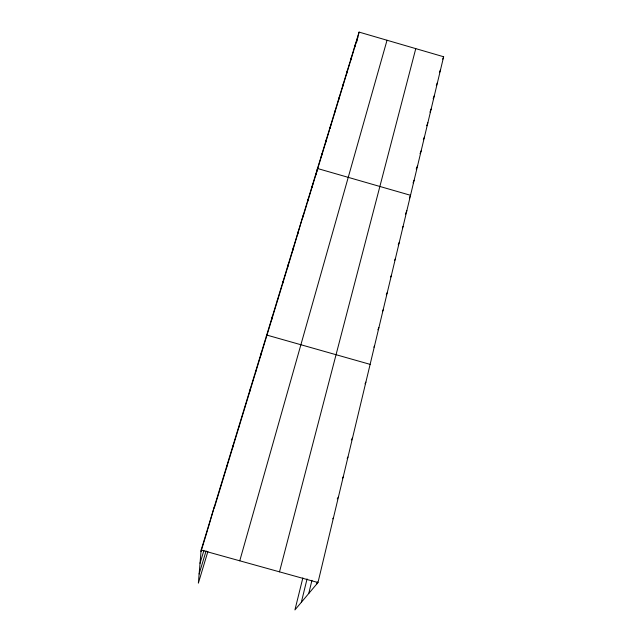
<?xml version="1.0" encoding="UTF-8"?>
<svg xmlns="http://www.w3.org/2000/svg" width="642" height="642" viewBox="0 0 642 642"><rect width="100%" height="100%" fill="white"/><g stroke="black" fill="none" stroke-linecap="round" stroke-linejoin="round"><path stroke-width="0.96" d="M302.855 577.896L294.935 609.9L317.983 582.535L443.638 56.753L359.087 32.1L201.131 550.074L198.362 583.153L207.888 551.518M214.276 506.963L207.88 529.04M220.35 488.121L220.623 486.138M226.835 465.779L226.514 467.89L238.447 428.752M232.548 448.108L232.91 445.861M238.575 427.965L238.848 426.384M244.361 408.986L244.658 407.333M249.866 391.275L250.348 388.683M255.917 370.426L255.396 373.122L266.117 337.949M260.812 355.355L261.366 352.554M266.318 336.978L266.703 335.044L370.129 364.367M271.662 319.748L272.28 316.755M277.256 301.178L277.737 298.859M283.082 281.34L282.4 284.518L292.407 251.688M287.6 267.465L288.306 264.199M293.426 247.419L292.696 250.757L303.353 214.877M297.679 234.394L298.442 230.976M308.16 199.108L307.349 202.663L329.619 129.62M312.044 187.271L312.871 183.652M316.016 174.881L317.493 168.501L410.535 195.296L409.444 197.921M321.144 157.394L322.019 153.655M325.566 142.893L326.465 139.097M330.815 124.813L329.908 128.665L334.161 114.709M334.386 113.738L335.084 110.809M338.334 101.019L339.273 97.07M316.915 583.803L317.373 581.893M342.619 86.782L343.39 83.588M346.447 74.392L347.426 70.355M308.754 593.497L311.948 580.32M351.383 57.371L350.388 61.447L353.991 49.643M355.275 44.619L354.264 48.736L357.795 37.148M356.479 42.749L357.843 37.18M358.067 36.257L359.087 32.1M301.331 602.308L307.069 578.899M279.495 571.845L415.775 48.632M239.763 560.803L387.03 40.245M200.015 563.331L203.963 550.322M199.124 573.98L206.114 550.86M201.002 551.606L207.599 529.963M214.332 507.862L226.233 468.812M238.736 427.805L244.217 409.813M244.498 408.89L255.107 374.077M266.414 336.986L277.095 301.949M277.368 301.034L282.127 285.441M302.847 217.445L307.069 203.586M334.434 113.803L342.427 87.585M342.716 86.638L350.107 62.37M442.731 59.16L443.638 56.753M439.393 72.642L440.605 69.472M436.303 85.563L437.507 82.425M433.157 98.724L434.353 95.618M429.947 112.125L431.143 109.06M426.681 125.776L427.869 122.75M423.351 139.691L424.539 136.706M420.028 153.687L421.136 150.926M416.201 169.055L417.669 165.427M413.047 182.89L414.138 180.217M405.415 214.115L406.859 210.68M402.39 228.054L403.104 226.369M398.217 244.859L399.276 242.387M394.67 260.339L395.376 258.726M390.689 276.991L391.387 275.418M386.275 294.75L387.311 292.455M382.471 311.346L383.154 309.861M377.889 329.795L378.9 327.637M373.893 347.194L374.559 345.805M365.009 383.852L365.884 382.134M351.351 439.971L352.594 437.724M347.161 458.476L347.972 457.056M342.451 478.154L343.253 476.821M337.243 498.89L338.422 497.02M332.716 518.832L333.487 517.677M201.131 550.074L317.983 582.535"/></g></svg>
